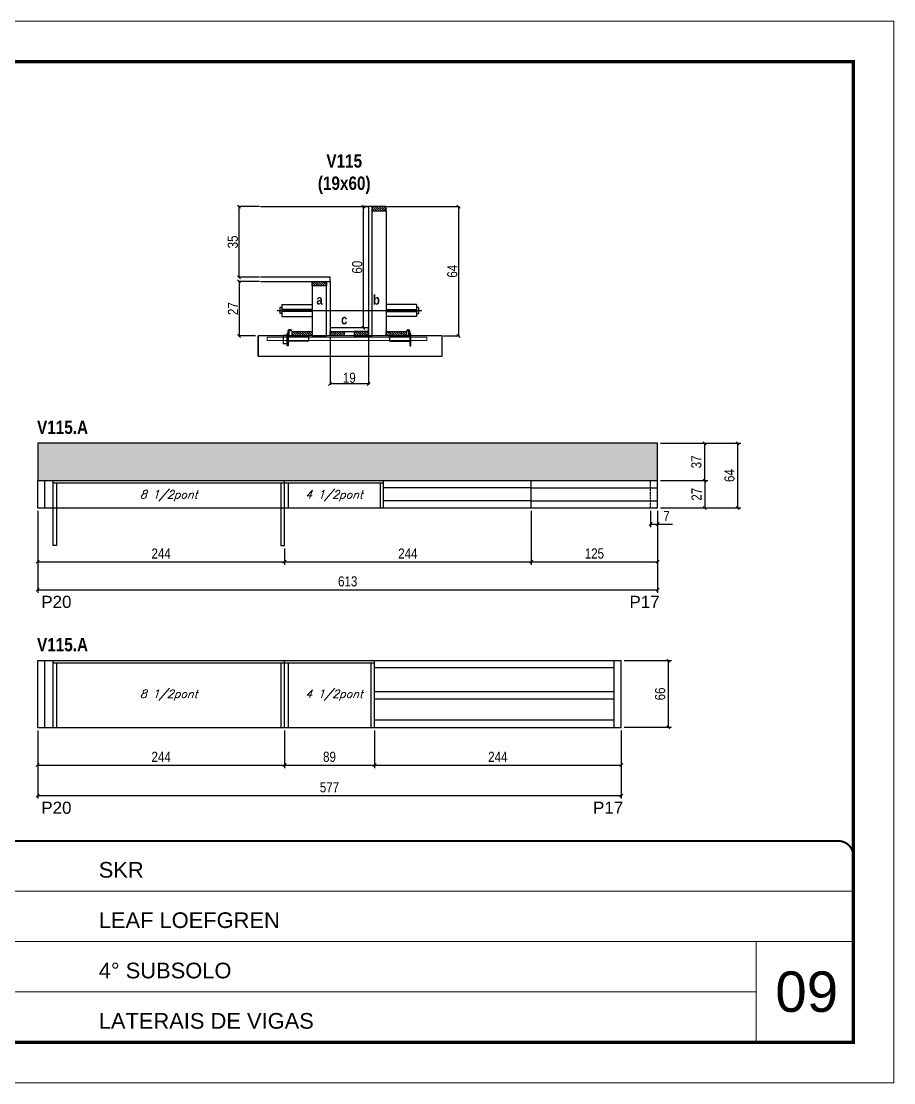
# Model space of a CAD drawing. Extents: x 3309 to 9590, y -2522 to 14608.
# Drawn here: x 3931 to 4794, y 11261 to 12311 of the extents above; entities that cross this region are included whole.
import ezdxf

# ---------------------------------------------------------------- set-up
doc = ezdxf.new("R2010")
doc.units = 0
for name, pattern in [('CONTINUO', [0]), ('DASHED', [0.75, 0.5, -0.25]), ('HIDDEN', [0.375, 0.25, -0.125])]:
    doc.linetypes.add(name, pattern=pattern)
for name, color, linetype in [('5', 5, 'Continuous'), ('barrote', 251, 'Continuous'), ('COTA', 241, 'Continuous'), ('detalhes', 4, 'Continuous'), ('NOMENCLATURA', 7, 'Continuous'), ('Painéis', 200, 'Continuous'), ('presilha', 1, 'Continuous'), ('SARR_2.2x10', 60, 'Continuous'), ('SARR_2.2x7', 40, 'Continuous'), ('SARR_3.5x7', 81, 'Continuous'), ('TENSOR', 3, 'Continuous'), ('texto', 7, 'Continuous')]:
    doc.layers.add(name, color=color, linetype=linetype)
for name, color, linetype, lineweight in [('CARIMBO', 255, 'Continuous', 9), ('CONCRETO', 251, 'Continuous', 25), ('Folhas', 255, 'Continuous', 9), ('SARRAFO DE PRESSAO', 251, 'DASHED', 9), ('SCO-___-LAJ', 2, 'Continuous', 0)]:
    doc.layers.add(name, color=color, linetype=linetype, lineweight=lineweight)
doc.styles.add('ARIAL', font='arial.ttf')
doc.styles.add('COTA TECNICA', font='techl___.ttf', dxfattribs={"height": 10})
doc.styles.add('COTA TECNICA 2X', font='techl___.ttf', dxfattribs={"height": 10})
doc.styles.add('Romans', font='romans.shx')
doc.styles.get("Standard").update_dxf_attribs({"font": 'arial.ttf'})
doc.styles.add('TECNICA', font='techb___.ttf', dxfattribs={"height": 10})
doc.dimstyles.new('PAINEL', dxfattribs={"dimtxt": 10, "dimasz": 3, "dimexe": 3, "dimexo": 3, "dimgap": 3, "dimtad": 1, "dimdec": 1, "dimzin": 12, "dimdsep": 46, "dimtxsty": 'COTA TECNICA', "dimblk1": 'OBLIQUE', "dimblk2": 'OBLIQUE', "dimsah": 1, "dimcen": 0.9, "dimclrd": 4, "dimclre": 4, "dimclrt": 240, "dimadec": 1, "dimazin": 3, "dimtfac": 1, "dimtdec": 1, "dimtmove": 0, "dimatfit": 3, "dimfxl": 1, "dimtolj": 1, "dimtzin": 12, "dimarcsym": 0})
doc.dimstyles.new('SECAO', dxfattribs={"dimscale": 0.333333, "dimtxt": 5, "dimasz": 9, "dimexe": 3, "dimexo": 3, "dimgap": 3, "dimtad": 1, "dimdec": 1, "dimlfac": 0.5, "dimzin": 12, "dimdsep": 46, "dimtxsty": 'COTA TECNICA 2X', "dimblk1": 'OBLIQUE', "dimblk2": 'OBLIQUE', "dimsah": 1, "dimcen": 0.9, "dimclrd": 4, "dimclre": 4, "dimclrt": 240, "dimadec": 1, "dimazin": 3, "dimtfac": 1, "dimtdec": 1, "dimtmove": 0, "dimatfit": 3, "dimfxl": 1, "dimtolj": 1, "dimtzin": 12, "dimarcsym": 0})
pattern_1 = [(135, (37472.3977, -111512.7385), (-1.122532015, -1.122532015), [])]

# ---------------------------------------------------------------- blocks, each defined once
blk = doc.blocks.new('9999999999')
at = {"color": 30, "linetype": 'CONTINUO'}
for p, q in [((98564.6, 34379.6), (99584, 34379.6)), ((98564.6, 34329.8), (99488, 34329.8)), ((99584, 34329.8), (99488, 34329.8)), ((99488, 34329.8), (99488, 34230.2)), ((98564.6, 34280), (99488, 34280))]:
    blk.add_line(p, q, dxfattribs=at)
at = {"color": 30, "linetype": 'CONTINUO', "const_width": 2}
blk.add_lwpolyline([(99584, 34230.2), (99584, 34414.4, 0.414214), (99569, 34429.4), (98229, 34429.4, 0.414214), (98214, 34414.4), (98214, 34245.2, 0.414214), (98229, 34230.2), (99584, 34230.2)], format="xyb", dxfattribs=at)
at = {"layer": 'Folhas'}
blk.add_lwpolyline([(98139, 34190.2), (99624, 34190.2), (99624, 35240.2), (98139, 35240.2)], close=True, dxfattribs=at)
at = {"layer": 'Folhas', "color": 30, "const_width": 3}
blk.add_lwpolyline([(98214, 34230.2), (99584, 34230.2), (99584, 35200.2), (98214, 35200.2)], close=True, dxfattribs=at)
at = {"color": 7, "linetype": 'Continuous', "ltscale": 5, "style": 'ARIAL'}
for s, height, p in [('SKR', 15.48, (98837.7, 34393.1)), ('LEAF LOEFGREN', 15.483, (98837.7, 34343.3)), ('4° SUBSOLO', 15.48, (98837.7, 34293.5)), ('LATERAIS DE VIGAS', 15.483, (98837.7, 34243.7))]:
    blk.add_text(s, height=height, dxfattribs=at).set_placement(p)
blk = doc.blocks.new('_Oblique')
at = {"color": 0, "linetype": 'ByBlock', "lineweight": -2}
blk.add_line((-0.5, -0.5), (0.5, 0.5), dxfattribs=at)
blk = doc.blocks.new('*D328')
at = {"layer": 'COTA', "color": 4, "lineweight": -2, "transparency": 16777216}
for p, q in [((4236.9, 11998.4), (4236.9, 11951)), ((4274.9, 11998.4), (4274.9, 11951)), ((4274.9, 11952), (4236.9, 11952))]:
    blk.add_line(p, q, dxfattribs=at)
at = {"layer": 'Defpoints', "color": 0, "transparency": 16777216}
for p in [(4236.9, 11999.4), (4274.9, 11999.4), (4236.9, 11952)]:
    blk.add_point(p, dxfattribs=at)
at = {"layer": 'COTA', "color": 4, "lineweight": -2, "transparency": 16777216, "xscale": 3, "yscale": 3, "zscale": 3, "rotation": 180}
blk.add_blockref('_Oblique', (4236.9, 11952), dxfattribs=at)
at = {"layer": 'COTA', "color": 4, "lineweight": -2, "transparency": 16777216, "xscale": 3, "yscale": 3, "zscale": 3}
blk.add_blockref('_Oblique', (4274.9, 11952), dxfattribs=at)
at = {"layer": 'COTA', "color": 240, "transparency": 16777216, "insert": (4255.9, 11958), "char_height": 10, "attachment_point": 5, "style": 'COTA TECNICA 2X'}
blk.add_mtext('\\A1;19', dxfattribs=at)
blk = doc.blocks.new('PRESILHA METÁLICA 1')
at = {"layer": 'presilha'}
for p, q in [((7.5, 10.6), (7.5, 19.9)), ((12, 21), (8.6, 21)), ((9, 11.6), (9, 18.9)), ((12, 19.5), (9.6, 19.5)), ((12, 21), (12, 19.5)), ((0, 13), (6, 13)), ((0, 13), (0, 0)), ((6, 0), (0, 0)), ((6, 15.5), (7.5, 15.5)), ((6, -2.5), (6, 15.5)), ((6, 13), (6, 0)), ((7.5, 15.5), (7.5, -2.5)), ((37.5, 4.1), (7.5, 4.1)), ((37.5, 11), (9.6, 11)), ((37.5, 11), (37.5, 4.1)), ((7.5, -2.5), (6, -2.5))]:
    blk.add_line(p, q, dxfattribs=at)
for centre, radius, start, end in [((8.6, 19.9), 1.14, 90, 180), ((9.6, 18.9), 0.57, 90, 180), ((9.6, 11.6), 0.57, 180, 270)]:
    blk.add_arc(centre, radius, start, end, dxfattribs=at)
blk = doc.blocks.new('PRESILHA METÁLICA 2')
at = {"layer": 'presilha'}
for p, q in [((-5.2, 23.5), (-5.2, 22)), ((-5.2, 23.5), (-1.9, 23.5)), ((-5.2, 22), (-2.8, 22)), ((-2.2, 14.1), (-2.2, 21.4)), ((0.8, 18), (-0.8, 18)), ((-0.8, 18), (-0.8, 0)), ((-0.8, 14.6), (-0.8, 22.4)), ((0.8, 0), (0.8, 18)), ((-30.8, 13.5), (-30.8, 6.6)), ((-30.8, 13.5), (-2.8, 13.5)), ((-30.8, 6.6), (-0.8, 6.6)), ((-0.8, 0), (0.8, 0))]:
    blk.add_line(p, q, dxfattribs=at)
for centre, radius, start, end in [((-2.8, 21.4), 0.57, 0, 90), ((-1.9, 22.4), 1.14, 0, 90), ((-2.8, 14.1), 0.57, 270, 0)]:
    blk.add_arc(centre, radius, start, end, dxfattribs=at)
blk = doc.blocks.new('*D329')
at = {"layer": 'COTA', "color": 4, "lineweight": -2, "transparency": 16777216}
for p, q in [((4293.5, 12127.4), (4364.9, 12127.4)), ((4363.9, 12127.4), (4363.9, 11999.4)), ((4348.7, 11999.4), (4364.9, 11999.4))]:
    blk.add_line(p, q, dxfattribs=at)
at = {"layer": 'Defpoints', "color": 0, "transparency": 16777216}
for p in [(4292.5, 12127.4), (4347.7, 11999.4), (4363.9, 11999.4)]:
    blk.add_point(p, dxfattribs=at)
at = {"layer": 'COTA', "color": 4, "lineweight": -2, "transparency": 16777216, "xscale": 3, "yscale": 3, "zscale": 3}
for p, rotation in [((4363.9, 12127.4), 90), ((4363.9, 11999.4), 270)]:
    blk.add_blockref('_Oblique', p, dxfattribs=dict(at, rotation=rotation))
at = {"layer": 'COTA', "color": 240, "transparency": 16777216, "insert": (4357.8, 12063.4), "char_height": 10, "attachment_point": 5, "rotation": 90, "style": 'COTA TECNICA 2X'}
blk.add_mtext('\\A1;64', dxfattribs=at)
blk = doc.blocks.new('*D330')
at = {"layer": 'COTA', "color": 4, "lineweight": -2, "transparency": 16777216}
for p, q in [((4167.2, 12053.4), (4145.9, 12053.4)), ((4146.9, 12053.4), (4146.9, 11999.4)), ((4163, 11999.4), (4145.9, 11999.4))]:
    blk.add_line(p, q, dxfattribs=at)
at = {"layer": 'Defpoints', "color": 0, "transparency": 16777216}
for p in [(4168.2, 12053.4), (4146.9, 11999.4), (4164, 11999.4)]:
    blk.add_point(p, dxfattribs=at)
at = {"layer": 'COTA', "color": 4, "lineweight": -2, "transparency": 16777216, "xscale": 3, "yscale": 3, "zscale": 3}
for p, rotation in [((4146.9, 12053.4), 90), ((4146.9, 11999.4), 270)]:
    blk.add_blockref('_Oblique', p, dxfattribs=dict(at, rotation=rotation))
at = {"layer": 'COTA', "color": 240, "transparency": 16777216, "insert": (4140.9, 12026.4), "char_height": 10, "attachment_point": 5, "rotation": 90, "style": 'COTA TECNICA 2X'}
blk.add_mtext('\\A1;27', dxfattribs=at)
blk = doc.blocks.new('*D331')
at = {"layer": 'COTA', "color": 4, "lineweight": -2, "transparency": 16777216}
for p, q in [((4273.9, 12127.4), (4268.8, 12127.4)), ((4269.8, 12007.4), (4269.8, 12127.4)), ((4273.9, 12007.4), (4268.8, 12007.4))]:
    blk.add_line(p, q, dxfattribs=at)
at = {"layer": 'Defpoints', "color": 0, "transparency": 16777216}
for p in [(4269.8, 12127.4), (4274.9, 12127.4), (4274.9, 12007.4)]:
    blk.add_point(p, dxfattribs=at)
at = {"layer": 'COTA', "color": 4, "lineweight": -2, "transparency": 16777216, "xscale": 3, "yscale": 3, "zscale": 3}
for p, rotation in [((4269.8, 12127.4), 90), ((4269.8, 12007.4), 270)]:
    blk.add_blockref('_Oblique', p, dxfattribs=dict(at, rotation=rotation))
at = {"layer": 'COTA', "color": 240, "transparency": 16777216, "insert": (4263.7, 12067.4), "char_height": 10, "attachment_point": 5, "rotation": 90, "style": 'COTA TECNICA 2X'}
blk.add_mtext('\\A1;60', dxfattribs=at)
blk = doc.blocks.new('*D332')
at = {"layer": 'COTA', "color": 4, "lineweight": -2, "transparency": 16777216}
for p, q in [((4167.2, 12127.4), (4145.9, 12127.4)), ((4146.9, 12057.4), (4146.9, 12127.4)), ((4167.2, 12057.4), (4145.9, 12057.4))]:
    blk.add_line(p, q, dxfattribs=at)
at = {"layer": 'Defpoints', "color": 0, "transparency": 16777216}
for p in [(4146.9, 12127.4), (4168.2, 12127.4), (4168.2, 12057.4)]:
    blk.add_point(p, dxfattribs=at)
at = {"layer": 'COTA', "color": 4, "lineweight": -2, "transparency": 16777216, "xscale": 3, "yscale": 3, "zscale": 3}
for p, rotation in [((4146.9, 12127.4), 90), ((4146.9, 12057.4), 270)]:
    blk.add_blockref('_Oblique', p, dxfattribs=dict(at, rotation=rotation))
at = {"layer": 'COTA', "color": 240, "transparency": 16777216, "insert": (4140.7, 12092.4), "char_height": 10, "attachment_point": 5, "rotation": 90, "style": 'COTA TECNICA 2X'}
blk.add_mtext('\\A1;35', dxfattribs=at)
blk = doc.blocks.new('*D333')
at = {"layer": 'COTA', "color": 4, "linetype": 'ByBlock', "lineweight": -2, "transparency": 16777216}
for p, q in [((3947.8, 11826.3), (3947.8, 11773.1)), ((4191.8, 11789.3), (4191.8, 11773.1)), ((3947.8, 11776.1), (4191.8, 11776.1))]:
    blk.add_line(p, q, dxfattribs=at)
at = {"layer": 'Defpoints', "color": 0, "linetype": 'ByBlock', "transparency": 16777216}
for p in [(3947.8, 11829.3), (4191.8, 11792.3), (4191.8, 11776.1)]:
    blk.add_point(p, dxfattribs=at)
at = {"layer": 'COTA', "color": 4, "linetype": 'ByBlock', "lineweight": -2, "transparency": 16777216, "xscale": 3, "yscale": 3, "zscale": 3, "rotation": 180}
blk.add_blockref('_Oblique', (3947.8, 11776.1), dxfattribs=at)
at = {"layer": 'COTA', "color": 4, "linetype": 'ByBlock', "lineweight": -2, "transparency": 16777216, "xscale": 3, "yscale": 3, "zscale": 3}
blk.add_blockref('_Oblique', (4191.8, 11776.1), dxfattribs=at)
at = {"layer": 'COTA', "color": 240, "linetype": 'ByBlock', "transparency": 16777216, "insert": (4069.8, 11784.2), "char_height": 10, "attachment_point": 5, "style": 'COTA TECNICA'}
blk.add_mtext('\\A1;244', dxfattribs=at)
blk = doc.blocks.new('*D334')
at = {"layer": 'COTA', "color": 4, "linetype": 'ByBlock', "lineweight": -2, "transparency": 16777216}
for p, q in [((4435.8, 11826.3), (4435.8, 11773.1)), ((4560.8, 11826.3), (4560.8, 11773.1)), ((4435.8, 11776.1), (4560.8, 11776.1))]:
    blk.add_line(p, q, dxfattribs=at)
at = {"layer": 'Defpoints', "color": 0, "linetype": 'ByBlock', "transparency": 16777216}
for p in [(4435.8, 11829.3), (4560.8, 11829.3), (4560.8, 11776.1)]:
    blk.add_point(p, dxfattribs=at)
at = {"layer": 'COTA', "color": 4, "linetype": 'ByBlock', "lineweight": -2, "transparency": 16777216, "xscale": 3, "yscale": 3, "zscale": 3, "rotation": 180}
blk.add_blockref('_Oblique', (4435.8, 11776.1), dxfattribs=at)
at = {"layer": 'COTA', "color": 4, "linetype": 'ByBlock', "lineweight": -2, "transparency": 16777216, "xscale": 3, "yscale": 3, "zscale": 3}
blk.add_blockref('_Oblique', (4560.8, 11776.1), dxfattribs=at)
at = {"layer": 'COTA', "color": 240, "linetype": 'ByBlock', "transparency": 16777216, "insert": (4498.3, 11784.2), "char_height": 10, "attachment_point": 5, "style": 'COTA TECNICA'}
blk.add_mtext('\\A1;125', dxfattribs=at)
blk = doc.blocks.new('*D335')
at = {"layer": 'COTA', "color": 4, "linetype": 'ByBlock', "lineweight": -2, "transparency": 16777216}
for p, q in [((3947.8, 11826.3), (3947.8, 11745.4)), ((4560.8, 11826.3), (4560.8, 11745.4)), ((3947.8, 11748.4), (4560.8, 11748.4))]:
    blk.add_line(p, q, dxfattribs=at)
at = {"layer": 'Defpoints', "color": 0, "linetype": 'ByBlock', "transparency": 16777216}
for p in [(3947.8, 11829.3), (4560.8, 11829.3), (4560.8, 11748.4)]:
    blk.add_point(p, dxfattribs=at)
at = {"layer": 'COTA', "color": 4, "linetype": 'ByBlock', "lineweight": -2, "transparency": 16777216, "xscale": 3, "yscale": 3, "zscale": 3, "rotation": 180}
blk.add_blockref('_Oblique', (3947.8, 11748.4), dxfattribs=at)
at = {"layer": 'COTA', "color": 4, "linetype": 'ByBlock', "lineweight": -2, "transparency": 16777216, "xscale": 3, "yscale": 3, "zscale": 3}
blk.add_blockref('_Oblique', (4560.8, 11748.4), dxfattribs=at)
at = {"layer": 'COTA', "color": 240, "linetype": 'ByBlock', "transparency": 16777216, "insert": (4254.3, 11756.6), "char_height": 10, "attachment_point": 5, "style": 'COTA TECNICA'}
blk.add_mtext('\\A1;613', dxfattribs=at)
blk = doc.blocks.new('*D336')
at = {"layer": 'COTA', "color": 4, "lineweight": -2, "transparency": 16777216}
for p, q in [((4435.8, 11826.3), (4435.8, 11773.1)), ((4191.8, 11789.3), (4191.8, 11773.1)), ((4191.8, 11776.1), (4435.8, 11776.1))]:
    blk.add_line(p, q, dxfattribs=at)
at = {"layer": 'Defpoints', "color": 0, "transparency": 16777216}
for p in [(4435.8, 11829.3), (4191.8, 11792.3), (4435.8, 11776.1)]:
    blk.add_point(p, dxfattribs=at)
at = {"layer": 'COTA', "color": 4, "lineweight": -2, "transparency": 16777216, "xscale": 3, "yscale": 3, "zscale": 3, "rotation": 180}
blk.add_blockref('_Oblique', (4191.8, 11776.1), dxfattribs=at)
at = {"layer": 'COTA', "color": 4, "lineweight": -2, "transparency": 16777216, "xscale": 3, "yscale": 3, "zscale": 3}
blk.add_blockref('_Oblique', (4435.8, 11776.1), dxfattribs=at)
at = {"layer": 'COTA', "color": 240, "transparency": 16777216, "insert": (4313.8, 11784.2), "char_height": 10, "attachment_point": 5, "style": 'COTA TECNICA'}
blk.add_mtext('\\A1;244', dxfattribs=at)
blk = doc.blocks.new('*D337')
at = {"layer": 'COTA', "color": 4, "lineweight": -2, "transparency": 16777216}
for p, q in [((4553.8, 11826.3), (4553.8, 11810.3)), ((4560.8, 11826.3), (4560.8, 11810.3)), ((4553.8, 11813.3), (4560.8, 11813.3)), ((4560.8, 11813.3), (4575.5, 11813.3))]:
    blk.add_line(p, q, dxfattribs=at)
at = {"layer": 'Defpoints', "color": 0, "transparency": 16777216}
for p in [(4553.8, 11829.3), (4560.8, 11829.3), (4560.8, 11813.3)]:
    blk.add_point(p, dxfattribs=at)
at = {"layer": 'COTA', "color": 4, "lineweight": -2, "transparency": 16777216, "xscale": 3, "yscale": 3, "zscale": 3, "rotation": 180}
blk.add_blockref('_Oblique', (4553.8, 11813.3), dxfattribs=at)
at = {"layer": 'COTA', "color": 4, "lineweight": -2, "transparency": 16777216, "xscale": 3, "yscale": 3, "zscale": 3}
blk.add_blockref('_Oblique', (4560.8, 11813.3), dxfattribs=at)
at = {"layer": 'COTA', "color": 240, "transparency": 16777216, "insert": (4569.6, 11821.4), "char_height": 10, "attachment_point": 5, "style": 'COTA TECNICA'}
blk.add_mtext('\\A1;7', dxfattribs=at)
blk = doc.blocks.new('*D338')
at = {"layer": 'COTA', "color": 4, "lineweight": -2, "transparency": 16777216}
for p, q in [((4563.8, 11856.3), (4610.4, 11856.3)), ((4607.4, 11856.3), (4607.4, 11829.3)), ((4563.8, 11829.3), (4610.4, 11829.3))]:
    blk.add_line(p, q, dxfattribs=at)
at = {"layer": 'Defpoints', "color": 0, "transparency": 16777216}
for p in [(4560.8, 11856.3), (4560.8, 11829.3), (4607.4, 11829.3)]:
    blk.add_point(p, dxfattribs=at)
at = {"layer": 'COTA', "color": 4, "lineweight": -2, "transparency": 16777216, "xscale": 3, "yscale": 3, "zscale": 3}
for p, rotation in [((4607.4, 11856.3), 90), ((4607.4, 11829.3), 270)]:
    blk.add_blockref('_Oblique', p, dxfattribs=dict(at, rotation=rotation))
at = {"layer": 'COTA', "color": 240, "transparency": 16777216, "insert": (4599.3, 11842.8), "char_height": 10, "attachment_point": 5, "rotation": 90, "style": 'COTA TECNICA'}
blk.add_mtext('\\A1;27', dxfattribs=at)
blk = doc.blocks.new('*D339')
at = {"layer": 'COTA', "color": 4, "lineweight": -2, "transparency": 16777216}
for p, q in [((4563.8, 11893.3), (4610.4, 11893.3)), ((4607.4, 11856.3), (4607.4, 11893.3)), ((4563.8, 11856.3), (4610.4, 11856.3))]:
    blk.add_line(p, q, dxfattribs=at)
at = {"layer": 'Defpoints', "color": 0, "transparency": 16777216}
for p in [(4560.8, 11893.3), (4607.4, 11893.3), (4560.8, 11856.3)]:
    blk.add_point(p, dxfattribs=at)
at = {"layer": 'COTA', "color": 4, "lineweight": -2, "transparency": 16777216, "xscale": 3, "yscale": 3, "zscale": 3}
for p, rotation in [((4607.4, 11893.3), 90), ((4607.4, 11856.3), 270)]:
    blk.add_blockref('_Oblique', p, dxfattribs=dict(at, rotation=rotation))
at = {"layer": 'COTA', "color": 240, "transparency": 16777216, "insert": (4599.2, 11874.8), "char_height": 10, "attachment_point": 5, "rotation": 90, "style": 'COTA TECNICA'}
blk.add_mtext('\\A1;37', dxfattribs=at)
blk = doc.blocks.new('*D340')
at = {"layer": 'COTA', "color": 4, "lineweight": -2, "transparency": 16777216}
for p, q in [((4563.8, 11893.3), (4643, 11893.3)), ((4640, 11829.3), (4640, 11893.3)), ((4563.8, 11829.3), (4643, 11829.3))]:
    blk.add_line(p, q, dxfattribs=at)
at = {"layer": 'Defpoints', "color": 0, "transparency": 16777216}
for p in [(4560.8, 11893.3), (4640, 11893.3), (4560.8, 11829.3)]:
    blk.add_point(p, dxfattribs=at)
at = {"layer": 'COTA', "color": 4, "lineweight": -2, "transparency": 16777216, "xscale": 3, "yscale": 3, "zscale": 3}
for p, rotation in [((4640, 11893.3), 90), ((4640, 11829.3), 270)]:
    blk.add_blockref('_Oblique', p, dxfattribs=dict(at, rotation=rotation))
at = {"layer": 'COTA', "color": 240, "transparency": 16777216, "insert": (4631.9, 11861.3), "char_height": 10, "attachment_point": 5, "rotation": 90, "style": 'COTA TECNICA'}
blk.add_mtext('\\A1;64', dxfattribs=at)
blk = doc.blocks.new('*D341')
at = {"layer": 'COTA', "color": 4, "linetype": 'ByBlock', "lineweight": -2, "transparency": 16777216}
for p, q in [((3947.8, 11609.3), (3947.8, 11572)), ((4191.8, 11609.3), (4191.8, 11572)), ((3947.8, 11575), (4191.8, 11575))]:
    blk.add_line(p, q, dxfattribs=at)
at = {"layer": 'Defpoints', "color": 0, "linetype": 'ByBlock', "transparency": 16777216}
for p in [(3947.8, 11612.3), (4191.8, 11612.3), (4191.8, 11575)]:
    blk.add_point(p, dxfattribs=at)
at = {"layer": 'COTA', "color": 4, "linetype": 'ByBlock', "lineweight": -2, "transparency": 16777216, "xscale": 3, "yscale": 3, "zscale": 3, "rotation": 180}
blk.add_blockref('_Oblique', (3947.8, 11575), dxfattribs=at)
at = {"layer": 'COTA', "color": 4, "linetype": 'ByBlock', "lineweight": -2, "transparency": 16777216, "xscale": 3, "yscale": 3, "zscale": 3}
blk.add_blockref('_Oblique', (4191.8, 11575), dxfattribs=at)
at = {"layer": 'COTA', "color": 240, "linetype": 'ByBlock', "transparency": 16777216, "insert": (4069.8, 11583.1), "char_height": 10, "attachment_point": 5, "style": 'COTA TECNICA'}
blk.add_mtext('\\A1;244', dxfattribs=at)
blk = doc.blocks.new('*D342')
at = {"layer": 'COTA', "color": 4, "linetype": 'ByBlock', "lineweight": -2, "transparency": 16777216}
for p, q in [((4280.8, 11609.3), (4280.8, 11572)), ((4524.8, 11609.3), (4524.8, 11572)), ((4280.8, 11575), (4524.8, 11575))]:
    blk.add_line(p, q, dxfattribs=at)
at = {"layer": 'Defpoints', "color": 0, "linetype": 'ByBlock', "transparency": 16777216}
for p in [(4280.8, 11612.3), (4524.8, 11612.3), (4524.8, 11575)]:
    blk.add_point(p, dxfattribs=at)
at = {"layer": 'COTA', "color": 4, "linetype": 'ByBlock', "lineweight": -2, "transparency": 16777216, "xscale": 3, "yscale": 3, "zscale": 3, "rotation": 180}
blk.add_blockref('_Oblique', (4280.8, 11575), dxfattribs=at)
at = {"layer": 'COTA', "color": 4, "linetype": 'ByBlock', "lineweight": -2, "transparency": 16777216, "xscale": 3, "yscale": 3, "zscale": 3}
blk.add_blockref('_Oblique', (4524.8, 11575), dxfattribs=at)
at = {"layer": 'COTA', "color": 240, "linetype": 'ByBlock', "transparency": 16777216, "insert": (4402.8, 11583.1), "char_height": 10, "attachment_point": 5, "style": 'COTA TECNICA'}
blk.add_mtext('\\A1;244', dxfattribs=at)
blk = doc.blocks.new('*D343')
at = {"layer": 'COTA', "color": 4, "linetype": 'ByBlock', "lineweight": -2, "transparency": 16777216}
for p, q in [((3947.8, 11609.3), (3947.8, 11541.8)), ((4524.8, 11609.3), (4524.8, 11541.8)), ((3947.8, 11544.8), (4524.8, 11544.8))]:
    blk.add_line(p, q, dxfattribs=at)
at = {"layer": 'Defpoints', "color": 0, "linetype": 'ByBlock', "transparency": 16777216}
for p in [(3947.8, 11612.3), (4524.8, 11612.3), (4524.8, 11544.8)]:
    blk.add_point(p, dxfattribs=at)
at = {"layer": 'COTA', "color": 4, "linetype": 'ByBlock', "lineweight": -2, "transparency": 16777216, "xscale": 3, "yscale": 3, "zscale": 3, "rotation": 180}
blk.add_blockref('_Oblique', (3947.8, 11544.8), dxfattribs=at)
at = {"layer": 'COTA', "color": 4, "linetype": 'ByBlock', "lineweight": -2, "transparency": 16777216, "xscale": 3, "yscale": 3, "zscale": 3}
blk.add_blockref('_Oblique', (4524.8, 11544.8), dxfattribs=at)
at = {"layer": 'COTA', "color": 240, "linetype": 'ByBlock', "transparency": 16777216, "insert": (4236.3, 11552.9), "char_height": 10, "attachment_point": 5, "style": 'COTA TECNICA'}
blk.add_mtext('\\A1;577', dxfattribs=at)
blk = doc.blocks.new('*D345')
at = {"layer": 'COTA', "color": 4, "lineweight": -2, "transparency": 16777216}
for p, q in [((4191.8, 11609.3), (4191.8, 11572)), ((4280.8, 11609.3), (4280.8, 11572)), ((4191.8, 11575), (4280.8, 11575))]:
    blk.add_line(p, q, dxfattribs=at)
at = {"layer": 'Defpoints', "color": 0, "transparency": 16777216}
for p in [(4191.8, 11612.3), (4280.8, 11612.3), (4280.8, 11575)]:
    blk.add_point(p, dxfattribs=at)
at = {"layer": 'COTA', "color": 4, "lineweight": -2, "transparency": 16777216, "xscale": 3, "yscale": 3, "zscale": 3, "rotation": 180}
blk.add_blockref('_Oblique', (4191.8, 11575), dxfattribs=at)
at = {"layer": 'COTA', "color": 4, "lineweight": -2, "transparency": 16777216, "xscale": 3, "yscale": 3, "zscale": 3}
blk.add_blockref('_Oblique', (4280.8, 11575), dxfattribs=at)
at = {"layer": 'COTA', "color": 240, "transparency": 16777216, "insert": (4236.3, 11583.1), "char_height": 10, "attachment_point": 5, "style": 'COTA TECNICA'}
blk.add_mtext('\\A1;89', dxfattribs=at)
blk = doc.blocks.new('*D344')
at = {"layer": 'COTA', "color": 4, "lineweight": -2, "transparency": 16777216}
for p, q in [((4527.8, 11678.3), (4574.4, 11678.3)), ((4571.4, 11678.3), (4571.4, 11612.3)), ((4527.8, 11612.3), (4574.4, 11612.3))]:
    blk.add_line(p, q, dxfattribs=at)
at = {"layer": 'Defpoints', "color": 0, "transparency": 16777216}
for p in [(4524.8, 11678.3), (4524.8, 11612.3), (4571.4, 11612.3)]:
    blk.add_point(p, dxfattribs=at)
at = {"layer": 'COTA', "color": 4, "lineweight": -2, "transparency": 16777216, "xscale": 3, "yscale": 3, "zscale": 3}
for p, rotation in [((4571.4, 11678.3), 90), ((4571.4, 11612.3), 270)]:
    blk.add_blockref('_Oblique', p, dxfattribs=dict(at, rotation=rotation))
at = {"layer": 'COTA', "color": 240, "transparency": 16777216, "insert": (4563.3, 11645.3), "char_height": 10, "attachment_point": 5, "rotation": 90, "style": 'COTA TECNICA'}
blk.add_mtext('\\A1;66', dxfattribs=at)

msp = doc.modelspace()

# ---------------------------------------------------------------- hatches: boundary and pattern name
at = {"layer": 'COTA'}
h = msp.add_hatch(dxfattribs=at)
h.set_pattern_fill('AR-CONC', color=256, scale=0.03)
h.set_pattern_definition([(50, (239.8005, 169.5867), (5.46554, -0.4781726), [0.5715, -6.2865]), (355, (239.8005, 169.5867), (-1.0573026, 5.7317054), [0.4572, -5.0292175]), (100.451445, (240.256, 169.547), (4.4082374, 5.2535326), [0.4857003, -5.3427073]), (46.1842, (239.8005, 171.111), (8.1323712, -1.26127), [0.85725, -9.42975]), (96.63556, (240.478, 171.0056), (7.122124, 7.4227837), [0.7285507, -8.014068]), (351.18415, (239.8005, 171.111), (7.122124, 7.422784), [0.685799, -7.543792]), (21, (240.5625, 170.7297), (4.5484317, -3.067956), [0.5715, -6.2865]), (326, (240.5625, 170.7297), (1.8540609, 5.525639), [0.4572, -5.0292]), (71.451445, (240.9416, 170.474), (6.4024926, 2.457683), [0.4857003, -5.3426981]), (37.5, (239.8005, 169.5867), (0.0926581, 2.53665117), [0, -4.96824, 0, -5.1054, 0, -5.04825]), (7.5, (239.8005, 169.5867), (2.0045899, 3.00541724), [0, -2.91084, 0, -4.85394, 0, -1.92405]), (327.5, (238.1013, 169.5867), (4.06771786, -0.17186232), [0, -1.905, 0, -5.9436, 0, -7.8867]), (317.5, (237.3393, 169.5867), (4.4438754, 0.7627947), [0, -2.4765, 0, -3.94716, 0, -5.6007])])
h.paths.add_polyline_path([(3947.78, 11893.29), (3947.78, 11856.29), (4560.78, 11856.29), (4560.78, 11893.29)])
at = {"layer": 'SARR_2.2x10'}
h = msp.add_hatch(dxfattribs=at)
h.set_pattern_fill('ANSI31', color=256, scale=0.5, angle=90)
h.set_pattern_definition([(135, (37392.7977, -111512.7385), (-1.122532015, -1.122532015), [])])
h.paths.add_polyline_path([(4199.26, 12003.83), (4199.26, 11999.43), (4219.26, 11999.43), (4219.26, 12003.83)])
h = msp.add_hatch(dxfattribs=at)
h.set_pattern_fill('ANSI31', color=256, scale=0.5, angle=90)
h.set_pattern_definition([(135, (37485.9977, -111512.7385), (-1.122532015, -1.122532015), [])])
h.paths.add_polyline_path([(4292.46, 12003.83), (4292.46, 11999.43), (4312.46, 11999.43), (4312.46, 12003.83)])
at = {"layer": 'SARR_2.2x7'}
h = msp.add_hatch(dxfattribs=at)
h.set_pattern_fill('ANSI31', color=256, scale=0.5, angle=90)
h.set_pattern_definition([(135, (37406.7977, -111389.1385), (-1.122532015, -1.122532015), [])])
h.paths.add_polyline_path([(4278.46, 12127.43), (4278.46, 12123.03), (4292.46, 12123.03), (4292.46, 12127.43)])
h = msp.add_hatch(dxfattribs=at)
h.set_pattern_fill('ANSI31', color=256, scale=0.5, angle=90)
h.set_pattern_definition([(135, (37386.7977, -111463.1385), (-1.122532015, -1.122532015), [])])
h.paths.add_polyline_path([(4233.26, 12053.43), (4233.26, 12049.03), (4219.26, 12049.03), (4219.26, 12053.43)])
h = msp.add_hatch(dxfattribs=at)
h.set_pattern_fill('ANSI31', color=256, scale=0.5, angle=90)
h.set_pattern_definition(pattern_1)
h.paths.add_polyline_path([(4250.86, 11999.43), (4250.86, 12003.83), (4236.86, 12003.83), (4236.86, 11999.43)])
h = msp.add_hatch(dxfattribs=at)
h.set_pattern_fill('ANSI31', color=256, scale=0.5, angle=90)
h.set_pattern_definition(pattern_1)
h.paths.add_polyline_path([(4260.86, 12003.83), (4260.86, 11999.43), (4274.86, 11999.43), (4274.86, 12003.83)])

# ---------------------------------------------------------------- linework, layer by layer
at = {"ltscale": 3}
for p, q in [((4187.26, 12027.56), (4187.26, 12021.56)), ((4189.26, 12027.56), (4187.26, 12027.56)), ((4189.26, 12030.56), (4189.26, 12018.56)), ((4189.26, 12030.56), (4219.26, 12030.56)), ((4219.26, 12025.56), (4189.26, 12025.56)), ((4219.26, 12023.56), (4189.26, 12023.56)), ((4322.46, 12030.56), (4292.46, 12030.56)), ((4292.46, 12025.56), (4322.46, 12025.56)), ((4292.46, 12023.56), (4322.46, 12023.56)), ((4322.46, 12030.56), (4322.46, 12018.56)), ((4324.46, 12027.56), (4322.46, 12027.56)), ((4324.46, 12027.56), (4324.46, 12021.56)), ((4189.26, 12021.56), (4187.26, 12021.56)), ((4189.26, 12018.56), (4219.26, 12018.56)), ((4322.46, 12018.56), (4292.46, 12018.56)), ((4322.46, 12021.56), (4324.46, 12021.56))]:
    msp.add_line(p, q, dxfattribs=at)
at = {"layer": 'barrote'}
msp.add_lwpolyline([(4165.8, 11979.43), (4347.72, 11979.43), (4347.72, 11999.43), (4165.8, 11999.43)], close=True, dxfattribs=at)
at = {"layer": 'CONCRETO', "linetype": 'Continuous'}
msp.add_line((4168.16, 12127.43), (4274.86, 12127.43), dxfattribs=at)
at = {"layer": 'COTA'}
for p, q in [((4560.78, 11893.29), (3947.78, 11893.29)), ((3947.78, 11893.29), (3947.78, 11856.29)), ((4560.78, 11856.29), (4560.78, 11893.29)), ((4191.78, 11792.29), (4191.78, 11829.29)), ((3966.28, 11792.29), (3962.78, 11792.29)), ((4188.28, 11792.29), (4191.78, 11792.29))]:
    msp.add_line(p, q, dxfattribs=at)
at = {"layer": 'detalhes', "color": 250}
msp.add_line((4165.8, 11979.43), (4165.8, 11999.43), dxfattribs=at)
at = {"layer": 'Painéis', "linetype": 'ByBlock'}
for p, q in [((3947.78, 11856.29), (4560.78, 11856.29)), ((3947.78, 11829.29), (3947.78, 11856.29)), ((4191.78, 11829.29), (4191.78, 11856.29)), ((4435.78, 11829.29), (4435.78, 11856.29)), ((4560.78, 11829.29), (4560.78, 11856.29)), ((3947.78, 11829.29), (4560.78, 11829.29)), ((3947.78, 11678.28), (4524.78, 11678.28)), ((3947.78, 11612.28), (3947.78, 11678.28)), ((4191.78, 11612.28), (4191.78, 11678.28)), ((4280.78, 11612.28), (4280.78, 11678.28)), ((4524.78, 11612.28), (4524.78, 11678.28)), ((3947.78, 11612.28), (4524.78, 11612.28))]:
    msp.add_line(p, q, dxfattribs=at)
at = {"layer": 'Painéis', "linetype": 'Continuous'}
for points in [[(4278.46, 11999.43), (4278.46, 12127.43), (4274.86, 12127.43), (4274.86, 11999.43)], [(4233.26, 11999.43), (4233.26, 12053.43), (4236.86, 12053.43), (4236.86, 11999.43)], [(4274.86, 12007.43), (4236.86, 12007.43), (4236.86, 12003.83), (4274.86, 12003.83)]]:
    msp.add_lwpolyline(points, close=True, dxfattribs=at)
at = {"layer": 'Painéis', "linetype": 'Continuous', "elevation": 0}
msp.add_lwpolyline([(4168.16, 12053.43), (4236.86, 12053.43), (4236.86, 12057.43), (4168.16, 12057.43)], dxfattribs=at)
at = {"layer": 'SARR_2.2x10'}
for points in [[(4199.26, 12003.83), (4219.26, 12003.83), (4219.26, 11999.43), (4199.26, 11999.43)], [(4292.46, 12003.83), (4312.46, 12003.83), (4312.46, 11999.43), (4292.46, 11999.43)]]:
    msp.add_lwpolyline(points, close=True, dxfattribs=at)
at = {"layer": 'SARR_2.2x7', "linetype": 'Continuous'}
for p, q in [((3954.78, 11829.29), (3954.78, 11856.29)), ((3962.78, 11854.09), (4191.78, 11854.09)), ((4191.78, 11854.09), (4289.78, 11854.09)), ((4435.78, 11849.29), (4289.78, 11849.29)), ((4435.78, 11849.29), (4560.78, 11849.29)), ((4435.78, 11836.29), (4289.78, 11836.29)), ((4435.78, 11836.29), (4560.78, 11836.29)), ((3954.78, 11612.28), (3954.78, 11678.28)), ((3962.78, 11676.08), (4191.78, 11676.08)), ((4191.78, 11676.08), (4280.78, 11676.08)), ((4517.78, 11612.28), (4517.78, 11678.28)), ((4517.78, 11671.28), (4280.78, 11671.28)), ((4517.78, 11647.3), (4280.78, 11647.3)), ((4517.78, 11640.3), (4280.78, 11640.3)), ((4517.78, 11619.28), (4280.78, 11619.28))]:
    msp.add_line(p, q, dxfattribs=at)
at = {"layer": 'SARR_2.2x7', "linetype": 'HIDDEN'}
msp.add_line((4553.78, 11829.29), (4553.78, 11856.29), dxfattribs=at)
at = {"layer": 'SARR_2.2x7', "elevation": 0}
for points in [[(4292.46, 12127.43), (4278.46, 12127.43), (4278.46, 12123.03), (4292.46, 12123.03)], [(4219.26, 12053.43), (4233.26, 12053.43), (4233.26, 12049.03), (4219.26, 12049.03)]]:
    msp.add_lwpolyline(points, close=True, dxfattribs=at)
at = {"layer": 'SARR_2.2x7'}
for points in [[(4236.86, 12003.83), (4250.86, 12003.83), (4250.86, 11999.43), (4236.86, 11999.43)], [(4274.86, 12003.83), (4260.86, 12003.83), (4260.86, 11999.43), (4274.86, 11999.43)]]:
    msp.add_lwpolyline(points, close=True, dxfattribs=at)
at = {"layer": 'SARR_3.5x7'}
for p, q in [((3962.78, 11856.29), (3962.78, 11792.29)), ((4289.78, 11829.29), (4289.78, 11856.29)), ((3966.28, 11854.09), (3966.28, 11792.29)), ((4188.28, 11854.09), (4188.28, 11792.29)), ((4195.28, 11854.09), (4195.28, 11829.29)), ((4286.28, 11854.09), (4286.28, 11829.29)), ((3962.78, 11678.28), (3962.78, 11612.28)), ((3966.28, 11676.08), (3966.28, 11612.28)), ((4188.28, 11676.08), (4188.28, 11612.28)), ((4195.28, 11676.08), (4195.28, 11612.28)), ((4277.28, 11676.08), (4277.28, 11612.28))]:
    msp.add_line(p, q, dxfattribs=at)
for points in [[(4278.46, 12123.03), (4292.46, 12123.03), (4292.46, 11999.43), (4278.46, 11999.43)], [(4233.26, 12049.03), (4219.26, 12049.03), (4219.26, 11999.43), (4233.26, 11999.43)]]:
    msp.add_lwpolyline(points, close=True, dxfattribs=at)
at = {"layer": 'SCO-___-LAJ', "color": 1}
msp.add_lwpolyline([(4174.81, 11998.1), (4332.64, 11998.1), (4332.64, 11994.9), (4174.81, 11994.9)], close=True, dxfattribs=at)
at = {"layer": 'TENSOR', "linetype": 'HIDDEN', "ltscale": 0.5}
msp.add_line((4184.26, 12024.56), (4327.76, 12024.56), dxfattribs=at)

# ---------------------------------------------------------------- block references
at = {"layer": 'presilha', "xscale": 0.6666666666666666, "yscale": 0.6666666666666666, "zscale": 0.6666666666666666}
for name, p in [('PRESILHA METÁLICA 1', (4190.39, 11991.46)), ('PRESILHA METÁLICA 2', (4316.14, 11989.8))]:
    msp.add_blockref(name, p, dxfattribs=at)
at = {"layer": 'SARRAFO DE PRESSAO', "color": 6, "linetype": 'ByBlock'}
msp.add_blockref('9999999999', (-94829.61, -22929.5), dxfattribs=at)

# ---------------------------------------------------------------- texts
at = {"layer": '5', "linetype": 'Continuous'}
for s, p in [('P20', (3951.3, 11730.38)), ('P17', (4532.98, 11730.38)), ('P20', (3951.3, 11526.77)), ('P17', (4496.98, 11526.77))]:
    msp.add_text(s, height=12, rotation=359.99996, dxfattribs=at).set_placement(p)
at = {"layer": 'CARIMBO', "style": 'ARIAL'}
msp.add_text('09', height=40, dxfattribs=at).set_placement((4677.23, 11330.85))
at = {"layer": 'detalhes', "style": 'TECNICA'}
for s, p in [('a', (4223.39, 12030.41)), ('b', (4279.36, 12030.4)), ('c', (4247.75, 12010.9))]:
    msp.add_text(s, height=9.6, dxfattribs=at).set_placement(p)
at = {"layer": 'NOMENCLATURA', "style": 'TECNICA'}
for p in [(3947.06, 11902.47), (3947.06, 11687.47)]:
    msp.add_text('V115.A', height=13.2, dxfattribs=at).set_placement(p)
at = {"layer": 'NOMENCLATURA', "insert": (4250.86, 12179.13), "char_height": 13.2, "attachment_point": 2, "style": 'TECNICA'}
msp.add_mtext_dynamic_manual_height_columns('V115\\P(19x60)', width=300.2766, gutter_width=1, heights=[0], dxfattribs=at)
at = {"layer": 'texto', "color": 2, "char_height": 8, "attachment_point": 5, "style": 'Romans'}
for s, insert in [('{\\Q19;\\C256;8 1/2pont}', (4077.28, 11841.39)), ('{\\Q19;\\C256;4 1/2pont}', (4240.78, 11841.39)), ('{\\Q19;\\C256;8 1/2pont}', (4077.28, 11644.18)), ('{\\Q19;\\C256;4 1/2pont}', (4240.78, 11644.18))]:
    msp.add_mtext(s, dxfattribs=dict(at, insert=insert))

# ---------------------------------------------------------------- dimensions: what is measured, and where the dimension line sits
at = {"layer": 'COTA'}
for base, p1, p2, dimstyle, picture, middle in [((4146.94, 12127.43), (4168.16, 12057.43), (4168.16, 12127.43), 'SECAO', '*D332', (4140.72, 12092.43)), ((4269.79, 12127.43), (4274.86, 12007.43), (4274.86, 12127.43), 'SECAO', '*D331', (4263.68, 12067.43)), ((4363.91, 11999.43, 0), (4292.46, 12127.43), (4347.67, 11999.43, 0), 'SECAO', '*D329', (4357.8, 12063.43, 0)), ((4146.94, 11999.43, 0), (4168.16, 12053.43), (4164.05, 11999.43, 0), 'SECAO', '*D330', (4140.87, 12026.43, 0)), ((4607.42, 11893.29), (4560.78, 11856.29), (4560.78, 11893.29), 'PAINEL', '*D339', (4599.2, 11874.79)), ((4639.98, 11893.29), (4560.78, 11829.29), (4560.78, 11893.29), 'PAINEL', '*D340', (4631.88, 11861.29)), ((4607.42, 11829.29), (4560.78, 11856.29), (4560.78, 11829.29), 'PAINEL', '*D338', (4599.35, 11842.79)), ((4571.42, 11612.28), (4524.78, 11678.28), (4524.78, 11612.28), 'PAINEL', '*D344', (4563.32, 11645.28))]:
    dim = msp.add_linear_dim(base=base, p1=p1, p2=p2, angle=90, dimstyle=dimstyle, dxfattribs=at)
    dim.commit()
    dim.dimension.update_dxf_attribs({"geometry": picture, "text_midpoint": middle})
dim = msp.add_linear_dim(base=(4236.86, 11951.96), p1=(4274.86, 11999.43), p2=(4236.86, 11999.43), angle=180, dimstyle='SECAO', dxfattribs=at)
dim.commit()
dim.dimension.update_dxf_attribs({"geometry": '*D328', "text_midpoint": (4255.86, 11951.96), "dimtype": 160})
at = {"layer": 'COTA', "linetype": 'ByBlock'}
for base, p2, picture, middle in [((4191.78, 11776.1), (4191.78, 11792.29), '*D333', (4069.78, 11784.17)), ((4560.78, 11748.39), (4560.78, 11829.29), '*D335', (4254.28, 11756.61))]:
    dim = msp.add_linear_dim(base=base, p1=(3947.78, 11829.29), p2=p2, angle=0, dimstyle='PAINEL', dxfattribs=at)
    dim.commit()
    dim.dimension.update_dxf_attribs({"geometry": picture, "text_midpoint": middle})
at = {"layer": 'COTA'}
for base, p1, p2, picture, middle in [((4435.78, 11776.1), (4191.78, 11792.29), (4435.78, 11829.29), '*D336', (4313.78, 11784.17)), ((4560.78, 11813.3), (4553.78, 11829.29), (4560.78, 11829.29), '*D337', (4569.65, 11821.37)), ((4280.78, 11574.99), (4191.78, 11612.28), (4280.78, 11612.28), '*D345', (4236.28, 11583.09))]:
    dim = msp.add_linear_dim(base=base, p1=p1, p2=p2, dimstyle='PAINEL', dxfattribs=at)
    dim.commit()
    dim.dimension.update_dxf_attribs({"geometry": picture, "text_midpoint": middle})
at = {"layer": 'COTA', "linetype": 'ByBlock'}
dim = msp.add_linear_dim(base=(4560.78, 11776.1), p1=(4435.78, 11829.29), p2=(4560.78, 11829.29), angle=0, dimstyle='PAINEL', override={"dimtmove": 1}, dxfattribs=at)
dim.commit()
dim.dimension.update_dxf_attribs({"geometry": '*D334', "text_midpoint": (4498.28, 11784.21)})
for base, p2, picture, middle in [((4191.78, 11574.99), (4191.78, 11612.28), '*D341', (4069.78, 11583.06)), ((4524.78, 11544.78), (4524.78, 11612.28), '*D343', (4236.28, 11552.89))]:
    dim = msp.add_linear_dim(base=base, p1=(3947.78, 11612.28), p2=p2, dimstyle='PAINEL', dxfattribs=at)
    dim.commit()
    dim.dimension.update_dxf_attribs({"geometry": picture, "text_midpoint": middle})
dim = msp.add_linear_dim(base=(4524.78, 11574.99), p1=(4280.78, 11612.28), p2=(4524.78, 11612.28), dimstyle='PAINEL', override={"dimtmove": 1}, dxfattribs=at)
dim.commit()
dim.dimension.update_dxf_attribs({"geometry": '*D342', "text_midpoint": (4402.78, 11583.06)})

doc.saveas('drawing.dxf')
